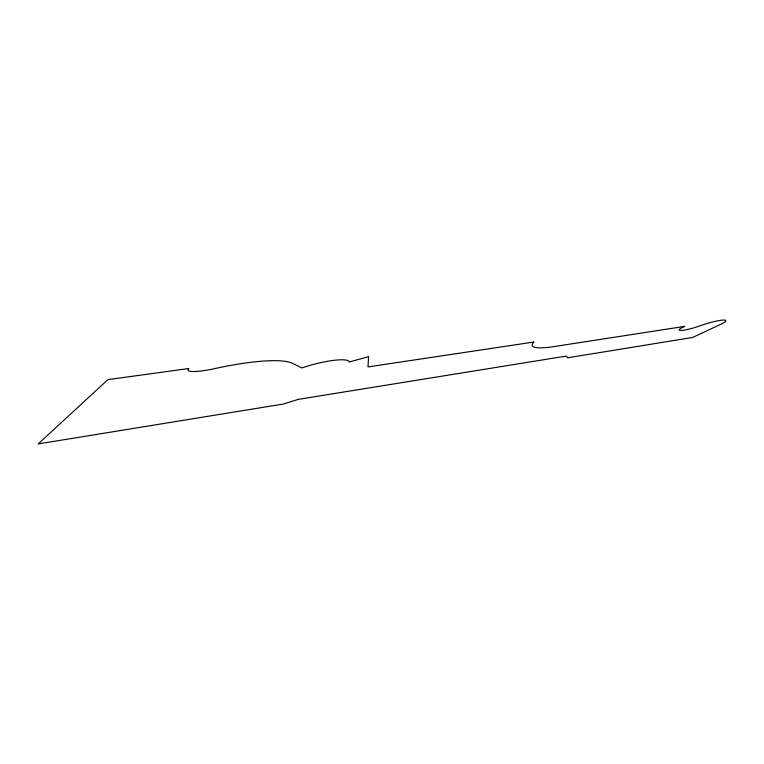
<?xml version="1.0" encoding="UTF-8"?>
<svg xmlns="http://www.w3.org/2000/svg" width="764" height="764" viewBox="0 0 764 764"><rect width="100%" height="100%" fill="white"/><g stroke="black" fill="none" stroke-linecap="round" stroke-linejoin="round"><path stroke-width="1.15" d="M368.582 356.702L367.99 366.911L534.036 342.014A57.596 9.474 -16.7 0 0 552.353 346.837L684.831 326.362A15.958 2.263 -17.2 0 0 681.24 330.468A15.958 2.263 -17.2 0 0 699.853 325.856A20.513 2.827 -17.3 0 1 722.639 320.097A20.513 2.827 -17.3 0 1 720.758 324.28L692.747 337.44L567.767 357.772L566.095 356.11L298.418 399.343L283.444 404.022L38.2 443.922L107.896 379.641L188.813 368.515A18.899 3.973 -13.2 0 0 194.801 371.514A32.642 6.924 -13.3 0 0 214.608 368.649A85.587 16.607 -13.4 0 1 291.686 362.957L301.952 367.933A33.578 6.37 -14.4 0 1 349.205 361.983L368.582 356.702"/></g></svg>
